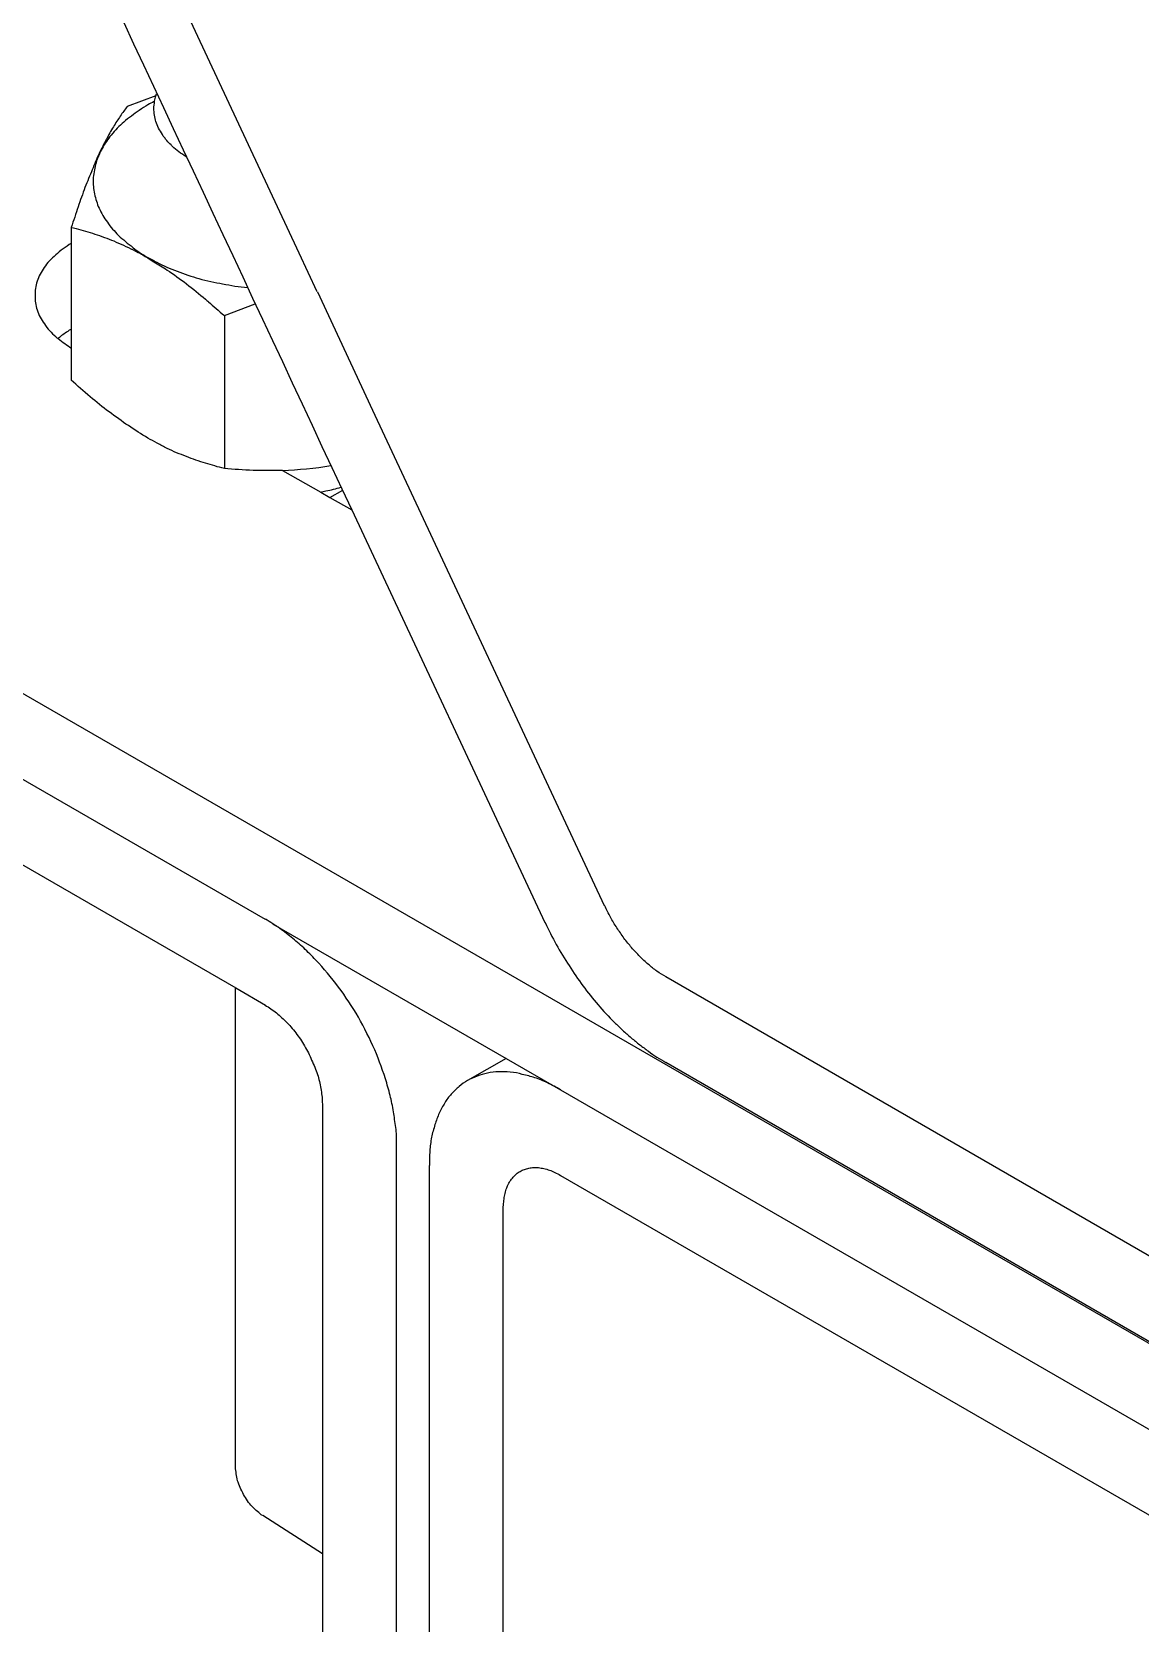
# Model space of a CAD drawing. Extents: x 36 to 576, y 36 to 756.
# Drawn here: x 78.23 to 97.56, y 605.13 to 632.89 of the extents above; entities that cross this region are included whole.
import ezdxf

# ---------------------------------------------------------------- set-up
doc = ezdxf.new("R2010")
doc.units = 0
doc.layers.add('51h-51hbc-double-box-rail-bracket_techdrawing', color=7, linetype='CONTINUOUS')

msp = doc.modelspace()

# ---------------------------------------------------------------- linework, layer by layer
at = {"layer": '51h-51hbc-double-box-rail-bracket_techdrawing', "color": 1}
for points in [[(83.206998, 628.356984), (82.891998, 629.031984), (67.989998, 660.891983)], [(80.400998, 631.776984), (80.393998, 631.776984), (79.890998, 631.589984)], [(80.370998, 631.678984), (80.370998, 631.686984)], [(79.298998, 630.351984), (79.298998, 630.223984)], [(78.916998, 629.481984), (78.916998, 626.818984)], [(88.216998, 617.646985), (84.174998, 626.286984), (83.213998, 628.349984)], [(102.976997, 606.966985), (102.383997, 607.311985), (66.428998, 628.064984)], [(81.585998, 627.943984), (82.125998, 628.145984)], [(81.586998, 627.943984), (81.586998, 625.273984)], [(66.429998, 626.571984), (67.307998, 626.061984), (68.259998, 625.514984), (82.299998, 617.413985)], [(82.598998, 625.243984), (82.088998, 625.243984)], [(82.599998, 625.243984), (83.266998, 624.860984), (83.424998, 624.770984), (83.806998, 624.553984)], [(83.424998, 624.771984), (83.649998, 624.899984)], [(83.806998, 624.553984), (87.174998, 617.353985)], [(68.260998, 624.021984), (81.783998, 616.214985), (82.300998, 615.914985)], [(82.427998, 617.331985), (86.499998, 614.984985), (87.445998, 614.436985), (101.484997, 606.336985)], [(102.399997, 608.833985), (89.282998, 616.408985)], [(81.781998, 607.858985), (81.781998, 616.213985)], [(86.498998, 614.983985), (85.823998, 614.600985)], [(89.281998, 614.916985), (102.398997, 607.341985)], [(83.296998, 614.188985), (83.296998, 590.210985)], [(84.586998, 589.468985), (84.586998, 613.446985)], [(85.156998, 613.116985), (85.156998, 589.139985)], [(86.975998, 613.079985), (87.065998, 613.079985)], [(87.445998, 612.943985), (100.975997, 605.136985)], [(86.446998, 588.396985), (86.446998, 612.366985)], [(83.297998, 606.343985), (82.255998, 607.011985)]]:
    msp.add_lwpolyline(points, dxfattribs=at)
for points in [[(72.744998, 648.208984), (76.424998, 640.320984), (80.122998, 632.439984), (83.806998, 624.553984)], [(79.890998, 631.588984), (79.852998, 631.536984), (79.807998, 631.483984), (79.770998, 631.423984)], [(80.250998, 631.618984), (80.205998, 631.588984), (80.152998, 631.558984), (80.100998, 631.520984)], [(80.362998, 631.678984), (80.324998, 631.656984), (80.287998, 631.641984), (80.249998, 631.618984)], [(80.355998, 631.558984), (80.355998, 631.596984), (80.363998, 631.633984), (80.370998, 631.678984)], [(80.370998, 631.686984), (80.378998, 631.716984), (80.378998, 631.745984), (80.393998, 631.775984)], [(80.393998, 631.775984), (80.393998, 631.791984), (80.393998, 631.798984), (80.400998, 631.813984)], [(79.770998, 631.423984), (79.732998, 631.363984), (79.688998, 631.303984), (79.650998, 631.235984)], [(79.830998, 631.318984), (79.792998, 631.281984), (79.755998, 631.251984), (79.717998, 631.213984)], [(79.965998, 631.423984), (79.920998, 631.393984), (79.875998, 631.356984), (79.830998, 631.318984)], [(80.100998, 631.520984), (80.055998, 631.490984), (80.010998, 631.460984), (79.965998, 631.423984)], [(80.369998, 631.439984), (80.362998, 631.476984), (80.355998, 631.521984), (80.355998, 631.559984)], [(80.392998, 631.326984), (80.384998, 631.363984), (80.369998, 631.401984), (80.369998, 631.439984)], [(80.437998, 631.214984), (80.422998, 631.251984), (80.407998, 631.289984), (80.392998, 631.326984)], [(79.530998, 631.018984), (79.485998, 630.943984), (79.440998, 630.853984), (79.402998, 630.770984)], [(79.650998, 631.235984), (79.605998, 631.168984), (79.568998, 631.093984), (79.530998, 631.018984)], [(79.613998, 631.093984), (79.583998, 631.056984), (79.553998, 631.018984), (79.530998, 630.981984)], [(79.717998, 631.213984), (79.680998, 631.175984), (79.650998, 631.138984), (79.613998, 631.093984)], [(80.505998, 631.101984), (80.482998, 631.139984), (80.459998, 631.176984), (80.437998, 631.214984)], [(80.542998, 631.048984), (80.527998, 631.064984), (80.512998, 631.086984), (80.505998, 631.101984)], [(80.580998, 630.996984), (80.565998, 631.011984), (80.557998, 631.034984), (80.542998, 631.048984)], [(79.402998, 630.770984), (79.357998, 630.680984), (79.320998, 630.583984), (79.283998, 630.485984)], [(79.395998, 630.733984), (79.372998, 630.696984), (79.357998, 630.651984), (79.350998, 630.606984)], [(79.455998, 630.860984), (79.432998, 630.816984), (79.410998, 630.778984), (79.395998, 630.733984)], [(79.530998, 630.981984), (79.500998, 630.943984), (79.477998, 630.898984), (79.455998, 630.860984)], [(80.655998, 630.921984), (80.632998, 630.944984), (80.602998, 630.966984), (80.580998, 630.996984)], [(80.677998, 630.898984), (80.670998, 630.906984), (80.662998, 630.914984), (80.655998, 630.921984)], [(80.789998, 630.801984), (80.752998, 630.831984), (80.715998, 630.861984), (80.677998, 630.898984)], [(80.917998, 630.711984), (80.872998, 630.741984), (80.834998, 630.771984), (80.789998, 630.801984)], [(79.283998, 630.485984), (79.238998, 630.388984), (79.200998, 630.283984), (79.155998, 630.178984)], [(79.320998, 630.485984), (79.313998, 630.441984), (79.305998, 630.395984), (79.298998, 630.351984)], [(79.350998, 630.606984), (79.335998, 630.568984), (79.327998, 630.523984), (79.320998, 630.485984)], [(79.155998, 630.178984), (79.117998, 630.066984), (79.072998, 629.953984), (79.035998, 629.841984)], [(79.298998, 630.223984), (79.305998, 630.186984), (79.305998, 630.141984), (79.313998, 630.096984)], [(79.313998, 630.096984), (79.320998, 630.058984), (79.335998, 630.013984), (79.342998, 629.968984)], [(79.342998, 629.968984), (79.357998, 629.931984), (79.372998, 629.886984), (79.387998, 629.848984)], [(79.035998, 629.841984), (78.997998, 629.721984), (78.953998, 629.601984), (78.915998, 629.481984)], [(79.387998, 629.848984), (79.410998, 629.803984), (79.425998, 629.766984), (79.447998, 629.721984)], [(79.447998, 629.721984), (79.470998, 629.683984), (79.492998, 629.638984), (79.522998, 629.601984)], [(78.915998, 629.481984), (79.028998, 629.458984), (79.132998, 629.428984), (79.245998, 629.391984)], [(79.245998, 629.391984), (79.298998, 629.376984), (79.358998, 629.353984), (79.410998, 629.338984)], [(79.522998, 629.601984), (79.553998, 629.563984), (79.583998, 629.518984), (79.613998, 629.481984)], [(79.613998, 629.481984), (79.643998, 629.443984), (79.680998, 629.406984), (79.710998, 629.368984)], [(79.710998, 629.368984), (79.747998, 629.330984), (79.785998, 629.293984), (79.830998, 629.263984)], [(78.914998, 629.203984), (78.816998, 629.143984), (78.727998, 629.075984), (78.644998, 629.000984)], [(79.410998, 629.338984), (79.463998, 629.316984), (79.522998, 629.294984), (79.575998, 629.278984)], [(79.575998, 629.278984), (79.635998, 629.256984), (79.688998, 629.234984), (79.740998, 629.204984)], [(79.740998, 629.204984), (79.800998, 629.181984), (79.852998, 629.158984), (79.912998, 629.128984)], [(79.830998, 629.263984), (79.867998, 629.226984), (79.912998, 629.188984), (79.958998, 629.158984)], [(79.912998, 629.128984), (79.965998, 629.098984), (80.025998, 629.076984), (80.078998, 629.046984)], [(79.958998, 629.158984), (80.003998, 629.121984), (80.048998, 629.083984), (80.092998, 629.053984)], [(78.531998, 628.895984), (78.501998, 628.858984), (78.471998, 628.820984), (78.441998, 628.783984)], [(78.644998, 629.000984), (78.606998, 628.970984), (78.569998, 628.933984), (78.531998, 628.895984)], [(80.078998, 629.046984), (80.138998, 629.016984), (80.190998, 628.986984), (80.250998, 628.948984)], [(80.092998, 629.053984), (80.175998, 629.001984), (80.257998, 628.948984), (80.355998, 628.903984)], [(80.250998, 628.948984), (80.287998, 628.926984), (80.318998, 628.903984), (80.355998, 628.881984)], [(80.355998, 628.903984), (80.370998, 628.888984), (80.385998, 628.881984), (80.408998, 628.873984)], [(80.355998, 628.881984), (80.430998, 628.836984), (80.513998, 628.791984), (80.588998, 628.738984)], [(80.408998, 628.873984), (80.520998, 628.813984), (80.640998, 628.761984), (80.760998, 628.716984)], [(78.322998, 628.543984), (78.307998, 628.498984), (78.299998, 628.460984), (78.292998, 628.415984)], [(78.374998, 628.663984), (78.352998, 628.625984), (78.337998, 628.580984), (78.322998, 628.543984)], [(78.441998, 628.783984), (78.419998, 628.745984), (78.396998, 628.700984), (78.374998, 628.663984)], [(80.588998, 628.738984), (80.700998, 628.663984), (80.813998, 628.581984), (80.925998, 628.498984)], [(80.760998, 628.716984), (80.887998, 628.671984), (81.015998, 628.626984), (81.143998, 628.588984)], [(81.143998, 628.588984), (81.277998, 628.550984), (81.420998, 628.520984), (81.555998, 628.498984)], [(78.292998, 628.415984), (78.284998, 628.378984), (78.284998, 628.333984), (78.284998, 628.288984)], [(78.284998, 628.288984), (78.284998, 628.250984), (78.284998, 628.205984), (78.292998, 628.168984)], [(80.925998, 628.498984), (81.037998, 628.408984), (81.150998, 628.318984), (81.255998, 628.228984)], [(81.555998, 628.498984), (81.697998, 628.468984), (81.840998, 628.446984), (81.990998, 628.430984)], [(78.292998, 628.168984), (78.299998, 628.123984), (78.307998, 628.078984), (78.322998, 628.041984)], [(78.322998, 628.041984), (78.337998, 627.995984), (78.352998, 627.958984), (78.374998, 627.913984)], [(81.255998, 628.228984), (81.270998, 628.213984), (81.293998, 628.198984), (81.308998, 628.183984)], [(81.308998, 628.183984), (81.397998, 628.109984), (81.488998, 628.026984), (81.585998, 627.943984)], [(78.374998, 627.913984), (78.397998, 627.875984), (78.419998, 627.838984), (78.449998, 627.800984)], [(78.449998, 627.800984), (78.471998, 627.755984), (78.501998, 627.718984), (78.539998, 627.680984)], [(78.539998, 627.680984), (78.569998, 627.643984), (78.606998, 627.606984), (78.644998, 627.576984)], [(78.914998, 627.703984), (78.891998, 627.695984), (78.869998, 627.680984), (78.854998, 627.665984)], [(78.644998, 627.576984), (78.659998, 627.560984), (78.674998, 627.553984), (78.689998, 627.546984)], [(78.854998, 627.665984), (78.794998, 627.628984), (78.741998, 627.590984), (78.689998, 627.545984)], [(78.689998, 627.546984), (78.764998, 627.478984), (78.839998, 627.425984), (78.921998, 627.373984)], [(79.245998, 626.526984), (79.133998, 626.623984), (79.020998, 626.721984), (78.915998, 626.818984)], [(79.575998, 626.263984), (79.463998, 626.346984), (79.350998, 626.436984), (79.245998, 626.526984)], [(79.912998, 626.023984), (79.800998, 626.098984), (79.688998, 626.181984), (79.575998, 626.263984)], [(80.250998, 625.806984), (80.138998, 625.873984), (80.025998, 625.948984), (79.912998, 626.023984)], [(80.415998, 625.716984), (80.363998, 625.746984), (80.303998, 625.776984), (80.250998, 625.806984)], [(80.588998, 625.626984), (80.528998, 625.656984), (80.475998, 625.686984), (80.415998, 625.716984)], [(80.753998, 625.550984), (80.700998, 625.573984), (80.640998, 625.603984), (80.588998, 625.626984)], [(80.925998, 625.483984), (80.865998, 625.506984), (80.813998, 625.528984), (80.753998, 625.550984)], [(81.090998, 625.423984), (81.037998, 625.438984), (80.978998, 625.460984), (80.925998, 625.483984)], [(81.255998, 625.371984), (81.203998, 625.386984), (81.143998, 625.401984), (81.090998, 625.423984)], [(81.585998, 625.273984), (81.473998, 625.303984), (81.360998, 625.333984), (81.255998, 625.371984)], [(82.088998, 625.243984), (81.915998, 625.251984), (81.750998, 625.258984), (81.585998, 625.273984)], [(82.597998, 625.243984), (82.882998, 625.251984), (83.159998, 625.281984), (83.444998, 625.326984)], [(83.355998, 624.884984), (83.445998, 624.899984), (83.535998, 624.921984), (83.617998, 624.951984)], [(83.265998, 624.861984), (83.295998, 624.869984), (83.325998, 624.876984), (83.355998, 624.884984)], [(82.429998, 617.331985), (82.384998, 617.361985), (82.347998, 617.391985), (82.302998, 617.413985)], [(88.320998, 617.451985), (88.282998, 617.511985), (88.252998, 617.578985), (88.222998, 617.645985)], [(88.432998, 617.263985), (88.387998, 617.323985), (88.350998, 617.383985), (88.320998, 617.451985)], [(82.526998, 617.271985), (82.497998, 617.294985), (82.459998, 617.308985), (82.429998, 617.331985)], [(82.752998, 617.098985), (82.677998, 617.158985), (82.602998, 617.218985), (82.526998, 617.271985)], [(87.179998, 617.353985), (87.239998, 617.225985), (87.307998, 617.098985), (87.374998, 616.970985)], [(88.552998, 617.083985), (88.514998, 617.143985), (88.469998, 617.203985), (88.432998, 617.263985)], [(82.969998, 616.911985), (82.894998, 616.979985), (82.827998, 617.038985), (82.752998, 617.098985)], [(83.179998, 616.701985), (83.112998, 616.776985), (83.037998, 616.843985), (82.969998, 616.911985)], [(87.374998, 616.970985), (87.441998, 616.843985), (87.516998, 616.723985), (87.599998, 616.603985)], [(88.687998, 616.918985), (88.642998, 616.970985), (88.597998, 617.023985), (88.552998, 617.083985)], [(88.829998, 616.761985), (88.784998, 616.813985), (88.732998, 616.865985), (88.687998, 616.918985)], [(83.577998, 616.229985), (83.449998, 616.393985), (83.322998, 616.551985), (83.179998, 616.701985)], [(87.599998, 616.603985), (87.674998, 616.483985), (87.756998, 616.363985), (87.839998, 616.250985)], [(88.980998, 616.625985), (88.927998, 616.671985), (88.874998, 616.715985), (88.829998, 616.761985)], [(89.129998, 616.506985), (89.077998, 616.543985), (89.025998, 616.580985), (88.980998, 616.625985)], [(89.287998, 616.408985), (89.234998, 616.438985), (89.182998, 616.468985), (89.129998, 616.506985)], [(83.922998, 615.704985), (83.817998, 615.884985), (83.697998, 616.063985), (83.577998, 616.229985)], [(87.839998, 616.250985), (87.921998, 616.138985), (88.012998, 616.025985), (88.102998, 615.921985)], [(82.297998, 615.913985), (82.365998, 615.875985), (82.432998, 615.830985), (82.492998, 615.778985)], [(82.492998, 615.778985), (82.559998, 615.726985), (82.619998, 615.666985), (82.679998, 615.606985)], [(88.102998, 615.921985), (88.191998, 615.815985), (88.289998, 615.710985), (88.387998, 615.613985)], [(82.679998, 615.606985), (82.740998, 615.546985), (82.800998, 615.470985), (82.852998, 615.403985)], [(84.207998, 615.133985), (84.124998, 615.329985), (84.027998, 615.516985), (83.922998, 615.704985)], [(88.387998, 615.613985), (88.432998, 615.568985), (88.484998, 615.523985), (88.529998, 615.478985)], [(88.529998, 615.478985), (88.581998, 615.433985), (88.626998, 615.388985), (88.679998, 615.343985)], [(82.852998, 615.403985), (82.904998, 615.328985), (82.957998, 615.253985), (83.002998, 615.171985)], [(88.679998, 615.343985), (88.732998, 615.305985), (88.777998, 615.261985), (88.829998, 615.223985)], [(88.829998, 615.223985), (88.881998, 615.185985), (88.926998, 615.148985), (88.979998, 615.110985)], [(83.002998, 615.171985), (83.047998, 615.088985), (83.084998, 615.013985), (83.122998, 614.923985)], [(83.122998, 614.923985), (83.160998, 614.840985), (83.190998, 614.758985), (83.220998, 614.675985)], [(84.416998, 614.556985), (84.357998, 614.751985), (84.289998, 614.946985), (84.207998, 615.133985)], [(88.979998, 615.110985), (89.031998, 615.073985), (89.084998, 615.035985), (89.129998, 615.005985)], [(89.129998, 615.005985), (89.182998, 614.975985), (89.234998, 614.945985), (89.286998, 614.915985)], [(83.220998, 614.675985), (83.242998, 614.593985), (83.257998, 614.511985), (83.272998, 614.428985)], [(85.993998, 614.676985), (85.940998, 614.653985), (85.880998, 614.631985), (85.828998, 614.601985)], [(86.173998, 614.729985), (86.113998, 614.713985), (86.053998, 614.699985), (85.993998, 614.676985)], [(86.368998, 614.751985), (86.300998, 614.751985), (86.240998, 614.743985), (86.173998, 614.729985)], [(86.570998, 614.743985), (86.503998, 614.751985), (86.435998, 614.751985), (86.368998, 614.751985)], [(86.780998, 614.706985), (86.713998, 614.729985), (86.645998, 614.736985), (86.570998, 614.743985)], [(86.998998, 614.646985), (86.930998, 614.669985), (86.856998, 614.691985), (86.780998, 614.706985)], [(87.223998, 614.556985), (87.148998, 614.594985), (87.080998, 614.623985), (86.998998, 614.646985)], [(83.272998, 614.428985), (83.287998, 614.345985), (83.294998, 614.270985), (83.294998, 614.188985)], [(84.492998, 614.271985), (84.469998, 614.361985), (84.447998, 614.458985), (84.416998, 614.556985)], [(85.543998, 614.361985), (85.498998, 614.316985), (85.461998, 614.264985), (85.431998, 614.211985)], [(85.678998, 614.496985), (85.633998, 614.451985), (85.588998, 614.414985), (85.543998, 614.361985)], [(85.828998, 614.601985), (85.776998, 614.571985), (85.723998, 614.533985), (85.678998, 614.496985)], [(87.448998, 614.436985), (87.373998, 614.481985), (87.298998, 614.518985), (87.223998, 614.556985)], [(84.544998, 613.986985), (84.537998, 614.076985), (84.514998, 614.173985), (84.492998, 614.271985)], [(85.431998, 614.211985), (85.393998, 614.151985), (85.363998, 614.091985), (85.333998, 614.031985)], [(84.582998, 613.708985), (84.574998, 613.798985), (84.559998, 613.896985), (84.544998, 613.986985)], [(85.258998, 613.829985), (85.236998, 613.753985), (85.213998, 613.678985), (85.198998, 613.611985)], [(85.333998, 614.031985), (85.303998, 613.963985), (85.280998, 613.896985), (85.258998, 613.829985)], [(84.589998, 613.446985), (84.589998, 613.528985), (84.589998, 613.618985), (84.582998, 613.708985)], [(85.198998, 613.611985), (85.183998, 613.528985), (85.176998, 613.446985), (85.168998, 613.371985)], [(85.168998, 613.371985), (85.161998, 613.289985), (85.161998, 613.199985), (85.161998, 613.116985)], [(86.623998, 612.914985), (86.637998, 612.928985), (86.660998, 612.951985), (86.675998, 612.966985)], [(86.675998, 612.966985), (86.698998, 612.988985), (86.720998, 613.004985), (86.743998, 613.011985)], [(86.743998, 613.011985), (86.765998, 613.026985), (86.788998, 613.041985), (86.818998, 613.048985)], [(86.818998, 613.048985), (86.840998, 613.056985), (86.871998, 613.063985), (86.893998, 613.071985)], [(86.893998, 613.071985), (86.923998, 613.079985), (86.953998, 613.079985), (86.975998, 613.079985)], [(87.065998, 613.079985), (87.095998, 613.071985), (87.125998, 613.071985), (87.155998, 613.063985)], [(87.155998, 613.063985), (87.193998, 613.056985), (87.223998, 613.048985), (87.253998, 613.033985)], [(87.253998, 613.033985), (87.283998, 613.026985), (87.320998, 613.011985), (87.350998, 612.996985)], [(87.350998, 612.996985), (87.380998, 612.981985), (87.418998, 612.966985), (87.448998, 612.943985)], [(86.495998, 612.681985), (86.503998, 612.711985), (86.518998, 612.741985), (86.525998, 612.764985)], [(86.525998, 612.764985), (86.540998, 612.794985), (86.555998, 612.816985), (86.570998, 612.846985)], [(86.570998, 612.846985), (86.585998, 612.869985), (86.600998, 612.891985), (86.623998, 612.914985)], [(86.450998, 612.366985), (86.450998, 612.404985), (86.450998, 612.441985), (86.458998, 612.479985)], [(86.458998, 612.479985), (86.458998, 612.516985), (86.465998, 612.546985), (86.473998, 612.583985)], [(86.473998, 612.583985), (86.480998, 612.613985), (86.488998, 612.643985), (86.495998, 612.681985)], [(81.794998, 607.738985), (81.787998, 607.776985), (81.779998, 607.813985), (81.779998, 607.859985)], [(81.817998, 607.618985), (81.809998, 607.663985), (81.794998, 607.701985), (81.794998, 607.738985)], [(81.862998, 607.498985), (81.847998, 607.536985), (81.832998, 607.581985), (81.817998, 607.618985)], [(81.922998, 607.378985), (81.899998, 607.416985), (81.877998, 607.461985), (81.862998, 607.498985)], [(81.990998, 607.266985), (81.967998, 607.303985), (81.937998, 607.341985), (81.922998, 607.378985)], [(82.072998, 607.169985), (82.042998, 607.198985), (82.012998, 607.228985), (81.990998, 607.266985)], [(82.162998, 607.079985), (82.132998, 607.109985), (82.102998, 607.131985), (82.072998, 607.169985)], [(82.252998, 607.011985), (82.222998, 607.026985), (82.192998, 607.056985), (82.162998, 607.079985)]]:
    msp.add_open_spline(points, degree=3, dxfattribs=at)

doc.saveas('drawing.dxf')
